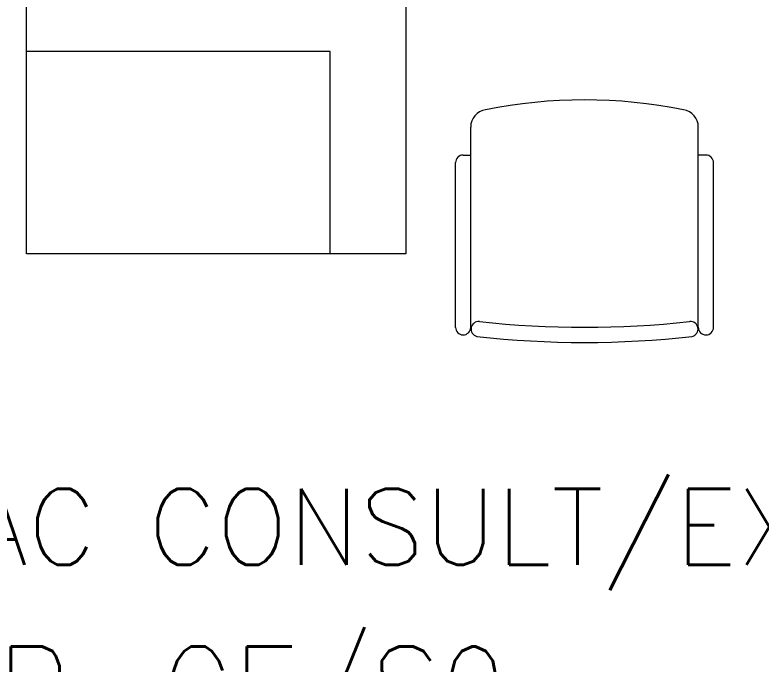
# Model space of a CAD drawing. Header units: inches. Extents: x -12418 to 57169, y -29325 to 19878.
# Drawn here: x 32157 to 33632, y -5301 to -4018 of the extents above; entities that cross this region are included whole.
import ezdxf
from ezdxf import colors
from ezdxf.entities.mleader import LeaderData, LeaderLine
from ezdxf.math import Vec2, Vec3

# ---------------------------------------------------------------- set-up
doc = ezdxf.new("R2010")
doc.units = ezdxf.units.IN
doc.header["$LTSCALE"] = 25
doc.header["$MEASUREMENT"] = 0
doc.linetypes.add('00-Ground Floor$0$HIDDEN', pattern=[9.525, 6.35, -3.175])
doc.linetypes.add('DASHDOT', pattern=[25.4, 12.7, -6.35, 0, -6.35])
doc.layers.get('0').update_dxf_attribs({"color": 8})
for name, color, linetype, lineweight in [('00-Ground Floor$0$72_EGR_BASE_TEXT', 252, 'Continuous', 5), ('00-Ground Floor$0$LOADING', 253, 'Continuous', 5), ('00-Ground Floor$0$Wooden Joinery', 251, 'Continuous', 5), ('E-LITE-CIRC', 6, 'Continuous', 25), ('E-LITE-CLNG-CNDT', 6, 'DASHDOT', 35)]:
    doc.layers.add(name, color=color, linetype=linetype, lineweight=lineweight)
doc.styles.add('00-Ground Floor$0$SIMPLEX', font='SIMPLEX.shx', dxfattribs={"height": 150})
doc.styles.add('DC_Simplex', font='SIMPLEX.shx', dxfattribs={"width": 0.7})

# ---------------------------------------------------------------- blocks, each defined once
blk = doc.blocks.new('00-Ground Floor$0$A$C72370EFE')
at = {"layer": '00-Ground Floor$0$Wooden Joinery'}
for p, q in [((-0.01, -0.04), (-0.02, -0.04)), ((-0.01, -0.03), (-0.01, -0.07)), ((0, -0.03), (-0.01, -0.03)), ((0.04, -0.03), (0.05, -0.03)), ((0.05, -0.03), (0.05, -0.07)), ((0.05, -0.04), (0.06, -0.04)), ((-0.05, -0.07), (-0.05, -0.16)), ((-0.03, -0.07), (-0.03, -0.16)), ((-0.01, -0.06), (-0.02, -0.06)), ((0, -0.07), (-0.01, -0.07)), ((0.04, -0.07), (0.05, -0.07)), ((0.05, -0.06), (0.06, -0.06)), ((0.07, -0.07), (0.07, -0.16)), ((0.09, -0.07), (0.09, -0.16)), ((-0.01, -0.17), (-0.02, -0.17)), ((-0.01, -0.17), (-0.01, -0.19)), ((0.05, -0.17), (0.06, -0.17)), ((0.05, -0.17), (0.05, -0.19)), ((-0.01, -0.19), (-0.02, -0.19)), ((0.05, -0.19), (0.06, -0.19))]:
    blk.add_line(p, q, dxfattribs=at)
for centre, radius, start, end in [((-0.02, -0.07), 0.03, 90, 180), ((0.06, -0.07), 0.03, 0, 90), ((-0.02, -0.07), 0.01, 90, 180), ((0.06, -0.07), 0.01, 0, 90), ((-0.02, -0.16), 0.03, 180, 270), ((-0.02, -0.16), 0.01, 180, 270), ((0.06, -0.16), 0.01, 270, 0), ((0.06, -0.16), 0.03, 270, 0)]:
    blk.add_arc(centre, radius, start, end, dxfattribs=at)
blk = doc.blocks.new('00-Ground Floor$0$A$C5DAD61B4')
at = {"layer": '00-Ground Floor$0$Wooden Joinery'}
for points in [[(80, 959.1), (80, 969.1), (10, 979.1), (10, 959.1)], [(940, 959.1), (940, 969.1), (1010, 979.1), (1010, 959.1)], [(70, 859.1), (70, 849.1), (0, 839.1), (0, 859.1)], [(120, 859.1), (120, 0), (80, 0), (80, 859.1)], [(950, 859.1), (950, 849.1), (1020, 839.1), (1020, 859.1)]]:
    blk.add_lwpolyline(points, close=True, dxfattribs=at)
for points in [[(45, 859.1), (45, 959.1), (20, 959.1), (20, 859.1), (45, 859.1)], [(45, 859.1), (80, 859.1), (80, 899.1), (90, 899.1), (90, 959.1), (45, 959.1), (45, 859.1)], [(975, 859.1), (940, 859.1), (940, 899.1), (930, 899.1), (930, 959.1), (975, 959.1), (975, 859.1)], [(975, 859.1), (975, 959.1), (1000, 959.1), (1000, 859.1), (975, 859.1)]]:
    blk.add_lwpolyline(points, dxfattribs=at)
blk.add_arc((80, 859.1), 860, 272.666, 0, dxfattribs=at)
at = {"layer": '00-Ground Floor$0$Wooden Joinery', "xscale": 999.9999999998854, "yscale": 999.9999999998854, "zscale": 999.9999999998854, "rotation": 180}
blk.add_blockref('00-Ground Floor$0$A$C72370EFE', (120, 0), dxfattribs=at)
blk = doc.blocks.new('00-Ground Floor$0$GF21043-P')
at = {"color": 0}
for p, q in [((0.8, 0.75), (-0.8, 0.75)), ((-0.8, 0.75), (-0.8, 0)), ((-0.8, 0), (0.8, 0))]:
    blk.add_line(p, q, dxfattribs=at)
at = {"color": 0, "linetype": '00-Ground Floor$0$HIDDEN'}
for p, q in [((-0.8, 0.6), (-0.4, 0.6)), ((-0.4, 0.6), (-0.4, 0))]:
    blk.add_line(p, q, dxfattribs=at)
blk = doc.blocks.new('00-Ground Floor$0$GF21016-P')
at = {"layer": '00-Ground Floor$0$LOADING', "extrusion": (-1.24384e-09, -1.20261e-09, -1)}
for p, q in [((0.0128, 0.0179), (0.0128, 0.4136)), ((0.4628, 0.0179), (0.4628, 0.4136)), ((-0.0022, 0.3585), (0.0128, 0.3585)), ((0.4778, 0.3585), (0.4628, 0.3585)), ((-0.0172, 0.0179), (-0.0172, 0.3435)), ((0.4928, 0.0179), (0.4928, 0.3435)), ((0.4778, 0.0029), (0.4778, 0.0029))]:
    blk.add_line(p, q, dxfattribs=at)
for centre, radius, start, end in [((-0.2378, -0.5362), 1.0036, 78.7568, 101.2432), ((-0.0478, 0.4136), 0.035, 0, 80.6557), ((-0.4278, 0.4136), 0.035, 99.3443, 180), ((0.0022, 0.3435), 0.015, 0, 90), ((-0.4778, 0.3435), 0.015, 90, 180), ((-0.0284, 0.0145), 0.015, 284.3864, 95.5209), ((-0.4471, 0.0145), 0.015, 84.4791, 255.6136), ((0.0022, 0.0179), 0.015, 270, 0), ((0.0022, 0.0179), 0.015, 180, 270), ((-0.2378, 1.8928), 1.8749, 263.6341, 276.3659), ((-0.4778, 0.0179), 0.015, 270, 0), ((-0.4778, 0.0179), 0.015, 180, 270), ((-0.2378, 1.8734), 1.8855, 263.5119, 276.4881)]:
    blk.add_arc(centre, radius, start, end, dxfattribs=at)
blk = doc.blocks.new('00-Ground Floor')
at = {"layer": '00-Ground Floor$0$LOADING', "extrusion": (-2.34183e-18, -2.24019e-05, 1), "xscale": -1000, "yscale": 1000, "zscale": 1000, "rotation": 270}
blk.add_blockref('00-Ground Floor$0$GF21043-P', (32180.4, -3690.7, 0.1), dxfattribs=at)
at = {"layer": '00-Ground Floor$0$LOADING', "color": 1, "extrusion": (-4.75185e-05, -1.86519e-05, 1), "xscale": -1000.000000000003, "yscale": 1000.000000000003, "zscale": -1000.000000000003, "rotation": 2.504676122505601e-05}
blk.add_blockref('00-Ground Floor$0$GF21016-P', (33521.1, -4653.7, -1.5), dxfattribs=at)
at = {"layer": '00-Ground Floor$0$Wooden Joinery', "rotation": 89.99999999999999}
blk.add_blockref('00-Ground Floor$0$A$C5DAD61B4', (32308.6, -6267.4, 0), dxfattribs=at)
at = {"layer": '00-Ground Floor$0$72_EGR_BASE_TEXT', "insert": (33549, -4955.2), "char_height": 150, "attachment_point": 2, "style": '00-Ground Floor$0$SIMPLEX'}
blk.add_mtext('CARDIAC CONSULT/EXAM ROOM/ECG (2)', dxfattribs=at)
blk = doc.blocks.new('ARR0W')
at = {"color": 45}
blk.add_ellipse((0, 0), major_axis=(0.4, 0), ratio=0.4, dxfattribs=at)
at = {"color": 45, "ltscale": 0.5}
blk.add_solid([(-1.4, 0.167), (-0.4, 0), (-1.4, -0.167)], dxfattribs=at)

msp = doc.modelspace()

# ---------------------------------------------------------------- block references
at = {"layer": 'E-LITE-CLNG-CNDT'}
msp.add_blockref('00-Ground Floor', (0, 0), dxfattribs=at)

# ---------------------------------------------------------------- leaders
at = {"layer": 'E-LITE-CIRC'}
ml = msp.add_multileader_mtext('Standard', dxfattribs=at)
ml.set_content('{\\Fdc_el_romans|c0;\\W0.8;TO\\Fromans|c0; \\Fsimplex|c0;LP-GF/S9}', color=256, style='DC_Simplex')
ml.set_leader_properties()
ml.set_arrow_properties(name='ARR0W')
ml.build(insert=Vec2(0, 0))
ml.multileader.update_dxf_attribs({"dogleg_length": 200, "arrow_head_size": 140, "scale": 100})
ctx = ml.context
ctx.base_point, ctx.scale, ctx.char_height, ctx.arrow_head_size, ctx.landing_gap_size, ctx.plane_origin, ctx.plane_x_axis, ctx.plane_y_axis = Vec3(31458.3, -5400, 0), 100, 200, 140, 140, Vec3(47357.7, -11134.9, 0), Vec3(1, 0.000001, 0), Vec3(-0.000001, 1, 0)
notes = []
notes.append((ctx, [(0, (1, 1, 0), (31349.5, -5400, 0), (1, 0.000001, 0), 108.8, [(0, [(31049.3, -4804.1, 0)], 0, [])])]))
ctx.mtext.insert, ctx.mtext.text_direction, ctx.mtext.rotation, ctx.mtext.flow_direction = Vec3(31598.3, -5266.7, 0), Vec3(1, 0.000001, 0), 0.000001, 5
for ctx, leaders in notes:
    for number, flags, end, landing, length, lines in leaders:
        leader = LeaderData()
        leader.index, (leader.has_last_leader_line, leader.has_dogleg_vector, leader.attachment_direction) = number, flags
        leader.last_leader_point, leader.dogleg_vector, leader.dogleg_length = Vec3(end), Vec3(landing), length
        for number, points, colour, breaks in lines:
            line = LeaderLine()
            line.index, line.vertices, line.color, line.breaks = number, Vec3.list(points), colors.encode_raw_color(colour), breaks
            leader.lines.append(line)
        ctx.leaders.append(leader)

doc.saveas('drawing.dxf')
